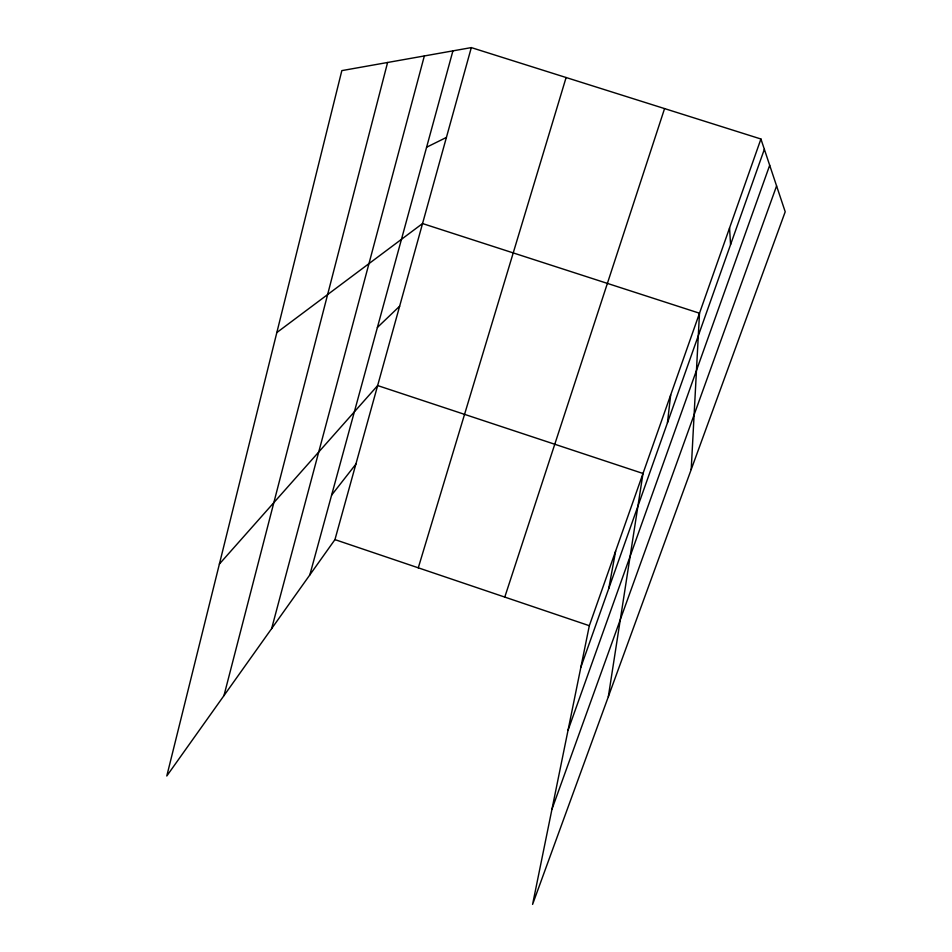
<?xml version="1.0" encoding="UTF-8"?>
<svg xmlns="http://www.w3.org/2000/svg" width="952" height="952" viewBox="0 0 952 952"><rect width="100%" height="100%" fill="white"/><g stroke="black" fill="none" stroke-linecap="round" stroke-linejoin="round"><path stroke-width="1.43" d="M691.212 469.479L699.494 313.22L422.545 223.553L276.842 332.557M667.447 422.831L670.672 394.985M608.328 696.733L642.993 473.477L377.647 385.572L219.388 564.036M608.78 588.431L615.623 551.137M760.922 139.004L589.324 625.702L532.584 904.4L785.21 211.772L760.922 139.004L471.311 47.6L341.839 70.615L166.79 775.987L334.949 539.617L471.311 47.6M223.97 695.626L387.595 62.487M271.629 628.629L424.342 55.954M309.817 574.948L452.914 50.872M418.285 567.82L566.107 77.517M504.774 597.094L664.567 108.599M580.875 667.197L764.349 149.285M568.023 730.339L769.692 165.291M551.934 809.343L776.582 185.949M331.605 495.135L355.87 464.136M377.397 327.452L399.638 306.199M426.603 147.227L446.417 137.433M334.949 539.617L589.324 625.702M729.553 227.968L730.565 244.64"/></g></svg>
